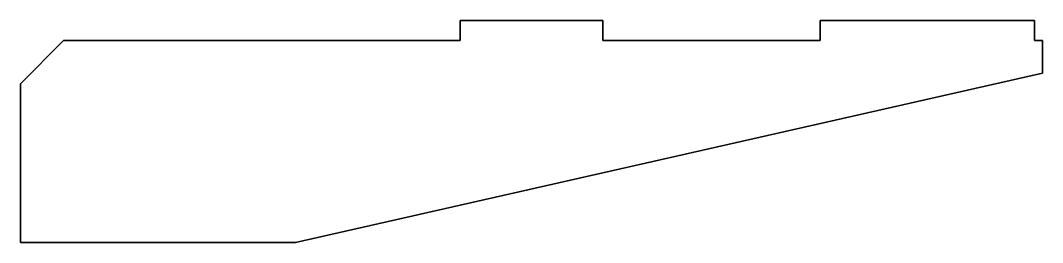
# Model space of a CAD drawing. Header units: millimetres. Extents: x 0 to 142, y 0 to 31.
import ezdxf

# ---------------------------------------------------------------- set-up
doc = ezdxf.new("R2010")
doc.units = ezdxf.units.MM
doc.layers.add('SIMUMAK Visible (ISO)', color=7, linetype='Continuous', lineweight=35)

# ---------------------------------------------------------------- blocks, each defined once
blk = doc.blocks.new('SIL-026-KRST-01_Refuerzo trasero_SIL-026-KRST-01')
at = {"layer": 'SIMUMAK Visible (ISO)'}
for p, q in [((-9.9, 12.6), (-9.9, 15.4)), ((-9.9, 15.4), (9.9, 15.4)), ((9.9, 15.4), (9.9, 12.6)), ((40.1, 12.6), (40.1, 15.4)), ((40.1, 15.4), (69.9, 15.4)), ((69.9, 15.4), (69.9, 12.6)), ((-71, 6.6), (-65, 12.6)), ((-65, 12.6), (-9.9, 12.6)), ((9.9, 12.6), (40.1, 12.6)), ((69.9, 12.6), (71, 12.6)), ((71, 12.6), (71, 8.1)), ((71, 8.1), (-32.81, -15.4)), ((-71, -15.4), (-71, 6.6)), ((-32.81, -15.4), (-71, -15.4))]:
    blk.add_line(p, q, dxfattribs=at)

msp = doc.modelspace()

# ---------------------------------------------------------------- block references
msp.add_blockref('SIL-026-KRST-01_Refuerzo trasero_SIL-026-KRST-01', (71, 15.4))

doc.saveas('drawing.dxf')
